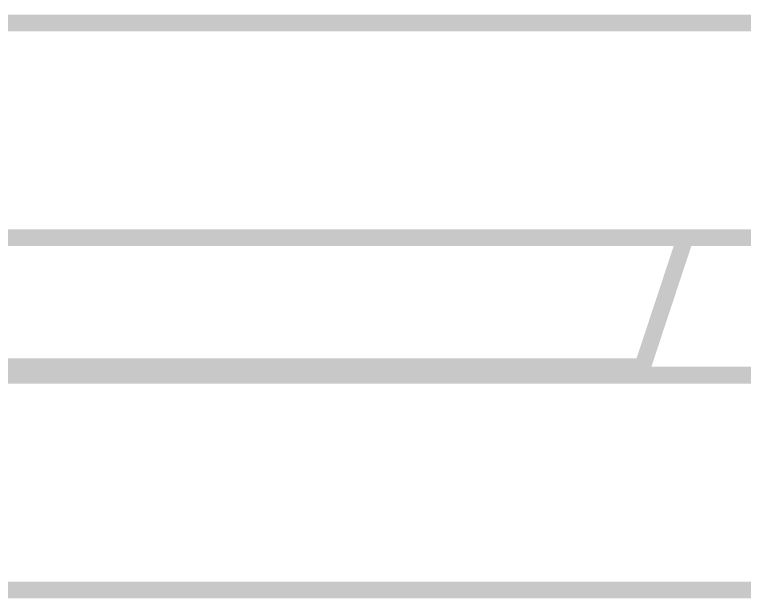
# Model space of a CAD drawing. Extents: x 0.54 to 10.46, y 0.74 to 7.76.
# Drawn here: x 2.4596 to 2.5808, y 4.5209 to 4.6178 of the extents above; entities that cross this region are included whole.
import ezdxf

# ---------------------------------------------------------------- set-up
doc = ezdxf.new("R2010")
doc.units = 0
doc.layers.get('0').update_dxf_attribs({"linetype": 'CONTINUOUS'})

msp = doc.modelspace()

# ---------------------------------------------------------------- linework, layer by layer
at = {"color": 0, "const_width": 0.00278}
for points in [[(1.35938, 4.61643), (8.33892, 4.61643)], [(2.57101, 4.58078), (2.45514, 4.58078)], [(2.56392, 4.55935), (2.57101, 4.58078)], [(2.59776, 4.58078), (2.57101, 4.58078)], [(2.56392, 4.55935), (2.18224, 4.55935)], [(2.56392, 4.55794), (2.56392, 4.55935)], [(2.12337, 4.55794), (2.62278, 4.55794)], [(2.08415, 4.52225), (2.662, 4.52225)]]:
    msp.add_lwpolyline(points, dxfattribs=at)

doc.saveas('drawing.dxf')
